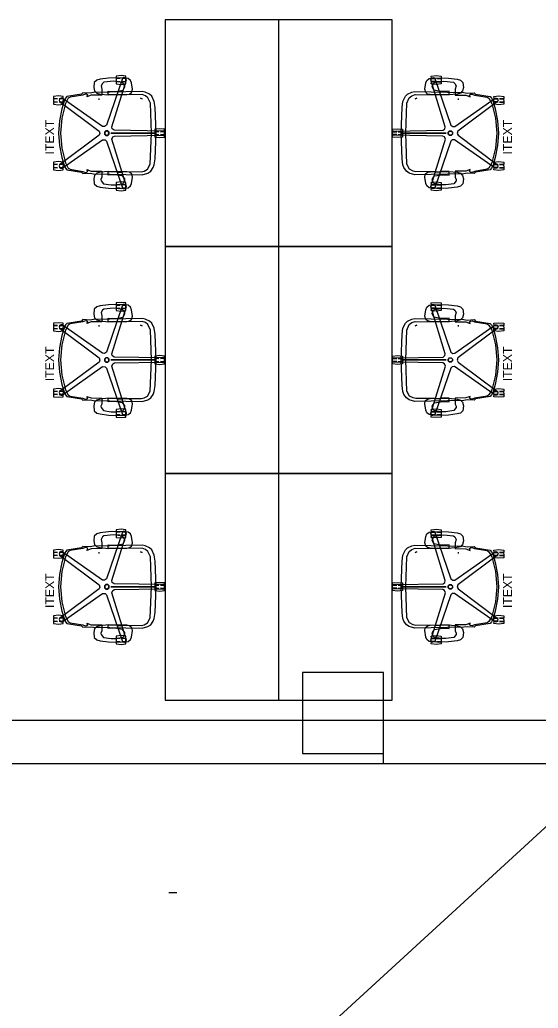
# Model space of a CAD drawing. Header units: millimetres. Extents: x 38 to 139, y 58 to 123.
# Drawn here: x 121.22 to 124.42, y 76.32 to 82.42 of the extents above; entities that cross this region are included whole.
import ezdxf

# ---------------------------------------------------------------- set-up
doc = ezdxf.new("R2010")
doc.units = ezdxf.units.MM
doc.linetypes.add('Hidden', pattern=[7.14375, 4.7625, -2.38125])
for name, color, linetype, lineweight in [('A-----NPP', 7, 'Continuous', 9), ('A-GLAZIDM', 7, 'Continuous', 9), ('A-WALL', 7, 'Continuous', 9), ('DIMENSION', 1, 'Continuous', 25), ('mobiliario ocasa', 7, 'Continuous', 5), ('S-COLSPRM', 7, 'Continuous', 9), ('SEAT-ARMPAD', 7, 'Continuous', 0), ('SEAT-BASE', 7, 'Continuous', 0), ('SEAT-CASTER', 7, 'Continuous', 0), ('SEAT-FABRIC', 7, 'Continuous', 0), ('SEAT-FRAME', 7, 'Continuous', 0), ('SEAT-SHAFT', 7, 'Continuous', 0)]:
    doc.layers.add(name, color=color, linetype=linetype, lineweight=lineweight)
doc.layers.add('CATALOGUE-TXT', color=7, linetype='Continuous', plot=False)
doc.layers.add('estructura', color=7, linetype='Continuous')
doc.styles.add('ARIAL', font='arial.ttf')
doc.styles.add('ARIALNARROW', font='ARIALN.TTF')
doc.dimstyles.new('C', dxfattribs={"dimscale": 1.5, "dimtxt": 0.15, "dimasz": 0.08, "dimexe": 0.01, "dimexo": 0, "dimgap": 0.025, "dimtad": 1, "dimzin": 0, "dimdsep": 46, "dimtxsty": 'ARIALNARROW', "dimblk": 'OBLIQUE', "dimcen": 0, "dimclrd": 256, "dimclre": 256, "dimclrt": 256, "dimadec": 0, "dimazin": 0, "dimtfac": 1.666667, "dimtofl": 0, "dimtmove": 0, "dimatfit": 0, "dimldrblk": 'OBLIQUE', "dimfxl": 0.1, "dimtolj": 1, "dimtzin": 0, "dimarcsym": 0})

# ---------------------------------------------------------------- blocks, each defined once
blk = doc.blocks.new('_Oblique')
at = {"layer": 'estructura', "color": 0, "lineweight": -2}
blk.add_line((-0.5, -0.5), (0.5, 0.5), dxfattribs=at)
blk = doc.blocks.new('*D73')
at = {"layer": 'Defpoints', "color": 0}
for p in [(136.763166, 77.831209), (39.523379, 68.622821), (136.763166, 63.52282)]:
    blk.add_point(p, dxfattribs=at)
at = {"layer": 'DIMENSION', "lineweight": -2}
for p, q in [((136.763166, 77.831209), (136.763166, 63.51282)), ((39.523379, 68.622821), (39.523379, 63.51282)), ((39.523379, 63.52282), (136.763166, 63.52282))]:
    blk.add_line(p, q, dxfattribs=at)
at = {"layer": 'DIMENSION', "lineweight": -2, "xscale": 0.08, "yscale": 0.08, "zscale": 0.08, "rotation": 180}
blk.add_blockref('_Oblique', (39.523379, 63.52282), dxfattribs=at)
at = {"layer": 'DIMENSION', "lineweight": -2, "xscale": 0.08, "yscale": 0.08, "zscale": 0.08}
blk.add_blockref('_Oblique', (136.763166, 63.52282), dxfattribs=at)
at = {"layer": 'DIMENSION', "insert": (88.143273, 63.624397), "char_height": 0.15, "attachment_point": 5, "style": 'ARIALNARROW'}
blk.add_mtext('\\A1;97.24', dxfattribs=at)

msp = doc.modelspace()

# ---------------------------------------------------------------- linework, layer by layer
at = {"layer": 'A-----NPP', "color": 252, "linetype": 'Hidden'}
msp.add_line((124.888482, 77.831209), (104.668087, 59.259208), dxfattribs=at)
at = {"layer": 'A-GLAZIDM', "color": 252, "lineweight": 18}
msp.add_line((122.138786, 77.035934), (122.188786, 77.035934), dxfattribs=at)
at = {"layer": 'A-WALL', "color": 252, "lineweight": 18}
for p, q in [((129.363387, 78.096209), (118.793387, 78.096209)), ((123.463387, 77.831209), (123.463387, 78.096209)), ((97.828247, 77.831209), (129.363387, 77.831209))]:
    msp.add_line(p, q, dxfattribs=at)
at = {"layer": 'mobiliario ocasa', "color": 252, "ltscale": 10}
for p, q in [((122.115881, 82.422286), (122.115881, 81.022286)), ((123.515881, 82.422286), (122.115881, 82.422286)), ((122.815881, 82.422286), (122.815881, 81.022286)), ((123.515881, 81.022286), (123.515881, 82.422286)), ((122.115881, 81.022286), (122.115881, 79.622286)), ((123.515881, 81.022286), (122.115881, 81.022286)), ((122.115881, 81.022286), (123.515881, 81.022286)), ((122.815881, 81.022286), (122.815881, 79.622286)), ((123.515881, 79.622286), (123.515881, 81.022286)), ((122.115881, 79.622286), (122.115881, 78.222286)), ((123.515881, 79.622286), (122.115881, 79.622286)), ((122.115881, 79.622286), (123.515881, 79.622286)), ((122.815881, 79.622286), (122.815881, 78.222286)), ((123.515881, 78.222286), (123.515881, 79.622286)), ((122.115881, 78.222286), (123.515881, 78.222286))]:
    msp.add_line(p, q, dxfattribs=at)
at = {"layer": 'S-COLSPRM', "color": 252}
for p, q in [((123.463387, 78.393709), (122.963387, 78.393709)), ((122.963387, 78.393709), (122.963387, 77.893709)), ((123.463387, 77.893709), (123.463387, 78.393709)), ((122.963387, 77.893709), (123.463387, 77.893709))]:
    msp.add_line(p, q, dxfattribs=at)
at = {"layer": 'SEAT-ARMPAD', "color": 252, "linetype": 'Continuous'}
for points in [[(121.864103, 82.064237), (121.767657, 82.062161), (121.715112, 82.055517), (121.69471, 82.049747), (121.678983, 82.035432), (121.676497, 82.005158), (121.680795, 81.982859), (121.694592, 81.969449), (121.715022, 81.963835), (121.766544, 81.9581), (121.880605, 81.960175), (121.896908, 81.964025), (121.908491, 81.972884), (121.914356, 81.992959), (121.90881, 82.03258), (121.902467, 82.048251), (121.887281, 82.059699), (121.864103, 82.064237)], [(123.76766, 82.064237), (123.864106, 82.062161), (123.916651, 82.055517), (123.937052, 82.049747), (123.95278, 82.035432), (123.955266, 82.005158), (123.950968, 81.982859), (123.937171, 81.969449), (123.916741, 81.963835), (123.865219, 81.9581), (123.751158, 81.960175), (123.734855, 81.964025), (123.723272, 81.972884), (123.717407, 81.992959), (123.722952, 82.03258), (123.729296, 82.048251), (123.744482, 82.059699), (123.76766, 82.064237)], [(121.766544, 81.486472), (121.715022, 81.480738), (121.694592, 81.475124), (121.680795, 81.461714), (121.676497, 81.439414), (121.678983, 81.40914), (121.69471, 81.394826), (121.715112, 81.389055), (121.767657, 81.382411), (121.864103, 81.380336), (121.887281, 81.384874), (121.902467, 81.396322), (121.90881, 81.411993), (121.914356, 81.451614), (121.911243, 81.469584), (121.896908, 81.480547), (121.880605, 81.484397), (121.766544, 81.486472)], [(123.865219, 81.486472), (123.916741, 81.480738), (123.937171, 81.475124), (123.950968, 81.461714), (123.955266, 81.439414), (123.95278, 81.40914), (123.937052, 81.394826), (123.916651, 81.389055), (123.864106, 81.382411), (123.76766, 81.380336), (123.744482, 81.384874), (123.729296, 81.396322), (123.722952, 81.411993), (123.717407, 81.451614), (123.72052, 81.469584), (123.734855, 81.480547), (123.751158, 81.484397), (123.865219, 81.486472)], [(121.864103, 80.664237), (121.767657, 80.662161), (121.715112, 80.655517), (121.69471, 80.649747), (121.678983, 80.635432), (121.676497, 80.605158), (121.680795, 80.582859), (121.694592, 80.569449), (121.715022, 80.563835), (121.766544, 80.5581), (121.880605, 80.560175), (121.896908, 80.564025), (121.908491, 80.572884), (121.914356, 80.592959), (121.90881, 80.63258), (121.902467, 80.648251), (121.887281, 80.659699), (121.864103, 80.664237)], [(123.76766, 80.664237), (123.864106, 80.662161), (123.916651, 80.655517), (123.937052, 80.649747), (123.95278, 80.635432), (123.955266, 80.605158), (123.950968, 80.582859), (123.937171, 80.569449), (123.916741, 80.563835), (123.865219, 80.5581), (123.751158, 80.560175), (123.734855, 80.564025), (123.723272, 80.572884), (123.717407, 80.592959), (123.722952, 80.63258), (123.729296, 80.648251), (123.744482, 80.659699), (123.76766, 80.664237)], [(121.766544, 80.086472), (121.715022, 80.080738), (121.694592, 80.075124), (121.680795, 80.061714), (121.676497, 80.039414), (121.678983, 80.00914), (121.69471, 79.994826), (121.715112, 79.989055), (121.767657, 79.982411), (121.864103, 79.980336), (121.887281, 79.984874), (121.902467, 79.996322), (121.90881, 80.011993), (121.914356, 80.051614), (121.911243, 80.069584), (121.896908, 80.080547), (121.880605, 80.084397), (121.766544, 80.086472)], [(123.865219, 80.086472), (123.916741, 80.080738), (123.937171, 80.075124), (123.950968, 80.061714), (123.955266, 80.039414), (123.95278, 80.00914), (123.937052, 79.994826), (123.916651, 79.989055), (123.864106, 79.982411), (123.76766, 79.980336), (123.744482, 79.984874), (123.729296, 79.996322), (123.722952, 80.011993), (123.717407, 80.051614), (123.72052, 80.069584), (123.734855, 80.080547), (123.751158, 80.084397), (123.865219, 80.086472)], [(121.864103, 79.264237), (121.767657, 79.262161), (121.715112, 79.255517), (121.69471, 79.249747), (121.678983, 79.235432), (121.676497, 79.205158), (121.680795, 79.182859), (121.694592, 79.169449), (121.715022, 79.163835), (121.766544, 79.1581), (121.880605, 79.160175), (121.896908, 79.164025), (121.908491, 79.172884), (121.914356, 79.192959), (121.90881, 79.23258), (121.902467, 79.248251), (121.887281, 79.259699), (121.864103, 79.264237)], [(123.76766, 79.264237), (123.864106, 79.262161), (123.916651, 79.255517), (123.937052, 79.249747), (123.95278, 79.235432), (123.955266, 79.205158), (123.950968, 79.182859), (123.937171, 79.169449), (123.916741, 79.163835), (123.865219, 79.1581), (123.751158, 79.160175), (123.734855, 79.164025), (123.723272, 79.172884), (123.717407, 79.192959), (123.722952, 79.23258), (123.729296, 79.248251), (123.744482, 79.259699), (123.76766, 79.264237)], [(121.766544, 78.686472), (121.715022, 78.680738), (121.694592, 78.675124), (121.680795, 78.661714), (121.676497, 78.639414), (121.678983, 78.60914), (121.69471, 78.594826), (121.715112, 78.589055), (121.767657, 78.582411), (121.864103, 78.580336), (121.887281, 78.584874), (121.902467, 78.596322), (121.90881, 78.611993), (121.914356, 78.651614), (121.911243, 78.669584), (121.896908, 78.680547), (121.880605, 78.684397), (121.766544, 78.686472)], [(123.865219, 78.686472), (123.916741, 78.680738), (123.937171, 78.675124), (123.950968, 78.661714), (123.955266, 78.639414), (123.95278, 78.60914), (123.937052, 78.594826), (123.916651, 78.589055), (123.864106, 78.582411), (123.76766, 78.580336), (123.744482, 78.584874), (123.729296, 78.596322), (123.722952, 78.611993), (123.717407, 78.651614), (123.72052, 78.669584), (123.734855, 78.680547), (123.751158, 78.684397), (123.865219, 78.686472)]]:
    msp.add_lwpolyline(points, dxfattribs=at)
at = {"layer": 'SEAT-BASE', "color": 252, "linetype": 'Continuous'}
for points in [[(121.859218, 82.065034), (121.852302, 82.059582), (121.753726, 81.770825), (121.741306, 81.762437), (121.729302, 81.763916), (121.48091, 81.93882), (121.474935, 81.939055), (121.465841, 81.933498), (121.462302, 81.925847), (121.46535, 81.917584), (121.709513, 81.734602), (121.713652, 81.720198), (121.708536, 81.709238), (121.465435, 81.527052), (121.463366, 81.521442), (121.46584, 81.511076), (121.472023, 81.505345), (121.480823, 81.505691), (121.7303, 81.681359), (121.745278, 81.680845), (121.75412, 81.672592), (121.852268, 81.385092), (121.856964, 81.381389), (121.867587, 81.380539), (121.874948, 81.384649), (121.877338, 81.393125), (121.787361, 81.684677), (121.792478, 81.698762), (121.803059, 81.704622), (122.106818, 81.709122), (122.111791, 81.712445), (122.115881, 81.722286), (122.114247, 81.730556), (122.106925, 81.735449), (121.801838, 81.739969), (121.790024, 81.749189), (121.787721, 81.761063), (121.877307, 82.051345), (121.875683, 82.057101), (121.867588, 82.064033), (121.859218, 82.065034)], [(123.772545, 82.065034), (123.779461, 82.059582), (123.878037, 81.770825), (123.890457, 81.762437), (123.902461, 81.763916), (124.150852, 81.93882), (124.156828, 81.939055), (124.165922, 81.933498), (124.169461, 81.925847), (124.166413, 81.917584), (123.92225, 81.734602), (123.918111, 81.720198), (123.923227, 81.709238), (124.166327, 81.527052), (124.168397, 81.521442), (124.165923, 81.511076), (124.159739, 81.505345), (124.15094, 81.505691), (123.901462, 81.681359), (123.886485, 81.680845), (123.877642, 81.672592), (123.779495, 81.385092), (123.774799, 81.381389), (123.764175, 81.380539), (123.756815, 81.384649), (123.754425, 81.393125), (123.844402, 81.684677), (123.839284, 81.698762), (123.828703, 81.704622), (123.524945, 81.709122), (123.519972, 81.712445), (123.515881, 81.722286), (123.517516, 81.730556), (123.524838, 81.735449), (123.829925, 81.739969), (123.841739, 81.749189), (123.844042, 81.761063), (123.754456, 82.051345), (123.756079, 82.057101), (123.764174, 82.064033), (123.772545, 82.065034)], [(121.859218, 80.665034), (121.852302, 80.659582), (121.753726, 80.370825), (121.741306, 80.362437), (121.729302, 80.363916), (121.48091, 80.53882), (121.474935, 80.539055), (121.465841, 80.533498), (121.462302, 80.525847), (121.46535, 80.517584), (121.709513, 80.334602), (121.713652, 80.320198), (121.708536, 80.309238), (121.465435, 80.127052), (121.463366, 80.121442), (121.46584, 80.111076), (121.472023, 80.105345), (121.480823, 80.105691), (121.7303, 80.281359), (121.745278, 80.280845), (121.75412, 80.272592), (121.852268, 79.985092), (121.856964, 79.981389), (121.867587, 79.980539), (121.874948, 79.984649), (121.877338, 79.993125), (121.787361, 80.284677), (121.792478, 80.298762), (121.803059, 80.304622), (122.106818, 80.309122), (122.111791, 80.312445), (122.115881, 80.322286), (122.114247, 80.330556), (122.106925, 80.335449), (121.801838, 80.339969), (121.790024, 80.349189), (121.787721, 80.361063), (121.877307, 80.651345), (121.875683, 80.657101), (121.867588, 80.664033), (121.859218, 80.665034)], [(123.772545, 80.665034), (123.779461, 80.659582), (123.878037, 80.370825), (123.890457, 80.362437), (123.902461, 80.363916), (124.150852, 80.53882), (124.156828, 80.539055), (124.165922, 80.533498), (124.169461, 80.525847), (124.166413, 80.517584), (123.92225, 80.334602), (123.918111, 80.320198), (123.923227, 80.309238), (124.166327, 80.127052), (124.168397, 80.121442), (124.165923, 80.111076), (124.159739, 80.105345), (124.15094, 80.105691), (123.901462, 80.281359), (123.886485, 80.280845), (123.877642, 80.272592), (123.779495, 79.985092), (123.774799, 79.981389), (123.764175, 79.980539), (123.756815, 79.984649), (123.754425, 79.993125), (123.844402, 80.284677), (123.839284, 80.298762), (123.828703, 80.304622), (123.524945, 80.309122), (123.519972, 80.312445), (123.515881, 80.322286), (123.517516, 80.330556), (123.524838, 80.335449), (123.829925, 80.339969), (123.841739, 80.349189), (123.844042, 80.361063), (123.754456, 80.651345), (123.756079, 80.657101), (123.764174, 80.664033), (123.772545, 80.665034)], [(121.859218, 79.265034), (121.852302, 79.259582), (121.753726, 78.970825), (121.741306, 78.962437), (121.729302, 78.963916), (121.48091, 79.13882), (121.474935, 79.139055), (121.465841, 79.133498), (121.462302, 79.125847), (121.46535, 79.117584), (121.709513, 78.934602), (121.713652, 78.920198), (121.708536, 78.909238), (121.465435, 78.727052), (121.463366, 78.721442), (121.46584, 78.711076), (121.472023, 78.705345), (121.480823, 78.705691), (121.7303, 78.881359), (121.745278, 78.880845), (121.75412, 78.872592), (121.852268, 78.585092), (121.856964, 78.581389), (121.867587, 78.580539), (121.874948, 78.584649), (121.877338, 78.593125), (121.787361, 78.884677), (121.792478, 78.898762), (121.803059, 78.904622), (122.106818, 78.909122), (122.111791, 78.912445), (122.115881, 78.922286), (122.114247, 78.930556), (122.106925, 78.935449), (121.801838, 78.939969), (121.790024, 78.949189), (121.787721, 78.961063), (121.877307, 79.251345), (121.875683, 79.257101), (121.867588, 79.264033), (121.859218, 79.265034)], [(123.772545, 79.265034), (123.779461, 79.259582), (123.878037, 78.970825), (123.890457, 78.962437), (123.902461, 78.963916), (124.150852, 79.13882), (124.156828, 79.139055), (124.165922, 79.133498), (124.169461, 79.125847), (124.166413, 79.117584), (123.92225, 78.934602), (123.918111, 78.920198), (123.923227, 78.909238), (124.166327, 78.727052), (124.168397, 78.721442), (124.165923, 78.711076), (124.159739, 78.705345), (124.15094, 78.705691), (123.901462, 78.881359), (123.886485, 78.880845), (123.877642, 78.872592), (123.779495, 78.585092), (123.774799, 78.581389), (123.764175, 78.580539), (123.756815, 78.584649), (123.754425, 78.593125), (123.844402, 78.884677), (123.839284, 78.898762), (123.828703, 78.904622), (123.524945, 78.909122), (123.519972, 78.912445), (123.515881, 78.922286), (123.517516, 78.930556), (123.524838, 78.935449), (123.829925, 78.939969), (123.841739, 78.949189), (123.844042, 78.961063), (123.754456, 79.251345), (123.756079, 79.257101), (123.764174, 79.264033), (123.772545, 79.265034)]]:
    msp.add_lwpolyline(points, dxfattribs=at)
at = {"layer": 'SEAT-CASTER', "color": 252, "linetype": 'Continuous'}
for points in [[(121.843933, 82.077999), (121.813625, 82.074558), (121.813827, 82.061462), (121.839095, 82.059938), (121.813972, 82.059938), (121.813455, 82.042168), (121.839095, 82.040128), (121.813827, 82.040128), (121.813625, 82.027032), (121.843933, 82.023591), (121.874186, 82.027026), (121.873361, 82.040128), (121.848772, 82.041652), (121.873895, 82.041652), (121.874411, 82.059422), (121.848772, 82.059938), (121.873361, 82.061462), (121.874186, 82.074564), (121.843933, 82.077999)], [(123.78783, 82.077999), (123.818138, 82.074558), (123.817936, 82.061462), (123.792668, 82.059938), (123.817791, 82.059938), (123.818307, 82.042168), (123.792668, 82.040128), (123.817936, 82.040128), (123.818138, 82.027032), (123.78783, 82.023591), (123.757577, 82.027026), (123.758402, 82.040128), (123.782991, 82.041652), (123.757868, 82.041652), (123.757352, 82.059422), (123.782991, 82.059938), (123.758402, 82.061462), (123.757577, 82.074564), (123.78783, 82.077999)], [(122.082609, 81.749491), (122.052301, 81.746049), (122.052502, 81.732953), (122.07777, 81.73143), (122.052647, 81.73143), (122.052131, 81.713659), (122.07777, 81.711619), (122.052502, 81.711619), (122.052301, 81.698524), (122.082609, 81.695082), (122.112861, 81.698517), (122.112036, 81.711619), (122.087447, 81.713143), (122.11257, 81.713143), (122.113086, 81.730913), (122.087447, 81.73143), (122.112036, 81.732953), (122.112861, 81.746055), (122.082609, 81.749491)], [(123.549154, 81.749491), (123.579462, 81.746049), (123.579261, 81.732953), (123.553992, 81.73143), (123.579116, 81.73143), (123.579632, 81.713659), (123.553992, 81.711619), (123.579261, 81.711619), (123.579462, 81.698524), (123.549154, 81.695082), (123.518901, 81.698517), (123.519727, 81.711619), (123.544316, 81.713143), (123.519192, 81.713143), (123.518676, 81.730913), (123.544316, 81.73143), (123.519727, 81.732953), (123.518901, 81.746055), (123.549154, 81.749491)], [(121.843933, 81.420982), (121.813625, 81.41754), (121.813827, 81.404445), (121.839095, 81.402921), (121.813972, 81.402921), (121.813455, 81.38515), (121.839095, 81.38311), (121.813827, 81.38311), (121.813625, 81.370015), (121.843933, 81.366573), (121.874186, 81.370009), (121.873361, 81.38311), (121.848772, 81.384634), (121.873895, 81.384634), (121.874411, 81.402405), (121.848772, 81.402921), (121.873361, 81.404445), (121.874186, 81.417546), (121.843933, 81.420982)], [(123.78783, 81.420982), (123.818138, 81.41754), (123.817936, 81.404445), (123.792668, 81.402921), (123.817791, 81.402921), (123.818307, 81.38515), (123.792668, 81.38311), (123.817936, 81.38311), (123.818138, 81.370015), (123.78783, 81.366573), (123.757577, 81.370009), (123.758402, 81.38311), (123.782991, 81.384634), (123.757868, 81.384634), (123.757352, 81.402405), (123.782991, 81.402921), (123.758402, 81.404445), (123.757577, 81.417546), (123.78783, 81.420982)], [(121.843933, 80.677999), (121.813625, 80.674558), (121.813827, 80.661462), (121.839095, 80.659938), (121.813972, 80.659938), (121.813455, 80.642168), (121.839095, 80.640128), (121.813827, 80.640128), (121.813625, 80.627032), (121.843933, 80.623591), (121.874186, 80.627026), (121.873361, 80.640128), (121.848772, 80.641652), (121.873895, 80.641652), (121.874411, 80.659422), (121.848772, 80.659938), (121.873361, 80.661462), (121.874186, 80.674564), (121.843933, 80.677999)], [(123.78783, 80.677999), (123.818138, 80.674558), (123.817936, 80.661462), (123.792668, 80.659938), (123.817791, 80.659938), (123.818307, 80.642168), (123.792668, 80.640128), (123.817936, 80.640128), (123.818138, 80.627032), (123.78783, 80.623591), (123.757577, 80.627026), (123.758402, 80.640128), (123.782991, 80.641652), (123.757868, 80.641652), (123.757352, 80.659422), (123.782991, 80.659938), (123.758402, 80.661462), (123.757577, 80.674564), (123.78783, 80.677999)], [(122.082609, 80.349491), (122.052301, 80.346049), (122.052502, 80.332953), (122.07777, 80.33143), (122.052647, 80.33143), (122.052131, 80.313659), (122.07777, 80.311619), (122.052502, 80.311619), (122.052301, 80.298524), (122.082609, 80.295082), (122.112861, 80.298517), (122.112036, 80.311619), (122.087447, 80.313143), (122.11257, 80.313143), (122.113086, 80.330913), (122.087447, 80.33143), (122.112036, 80.332953), (122.112861, 80.346055), (122.082609, 80.349491)], [(123.549154, 80.349491), (123.579462, 80.346049), (123.579261, 80.332953), (123.553992, 80.33143), (123.579116, 80.33143), (123.579632, 80.313659), (123.553992, 80.311619), (123.579261, 80.311619), (123.579462, 80.298524), (123.549154, 80.295082), (123.518901, 80.298517), (123.519727, 80.311619), (123.544316, 80.313143), (123.519192, 80.313143), (123.518676, 80.330913), (123.544316, 80.33143), (123.519727, 80.332953), (123.518901, 80.346055), (123.549154, 80.349491)], [(121.843933, 80.020982), (121.813625, 80.01754), (121.813827, 80.004445), (121.839095, 80.002921), (121.813972, 80.002921), (121.813455, 79.98515), (121.839095, 79.98311), (121.813827, 79.98311), (121.813625, 79.970015), (121.843933, 79.966573), (121.874186, 79.970009), (121.873361, 79.98311), (121.848772, 79.984634), (121.873895, 79.984634), (121.874411, 80.002405), (121.848772, 80.002921), (121.873361, 80.004445), (121.874186, 80.017546), (121.843933, 80.020982)], [(123.78783, 80.020982), (123.818138, 80.01754), (123.817936, 80.004445), (123.792668, 80.002921), (123.817791, 80.002921), (123.818307, 79.98515), (123.792668, 79.98311), (123.817936, 79.98311), (123.818138, 79.970015), (123.78783, 79.966573), (123.757577, 79.970009), (123.758402, 79.98311), (123.782991, 79.984634), (123.757868, 79.984634), (123.757352, 80.002405), (123.782991, 80.002921), (123.758402, 80.004445), (123.757577, 80.017546), (123.78783, 80.020982)], [(121.843933, 79.277999), (121.813625, 79.274558), (121.813827, 79.261462), (121.839095, 79.259938), (121.813972, 79.259938), (121.813455, 79.242168), (121.839095, 79.240128), (121.813827, 79.240128), (121.813625, 79.227032), (121.843933, 79.223591), (121.874186, 79.227026), (121.873361, 79.240128), (121.848772, 79.241652), (121.873895, 79.241652), (121.874411, 79.259422), (121.848772, 79.259938), (121.873361, 79.261462), (121.874186, 79.274564), (121.843933, 79.277999)], [(123.78783, 79.277999), (123.818138, 79.274558), (123.817936, 79.261462), (123.792668, 79.259938), (123.817791, 79.259938), (123.818307, 79.242168), (123.792668, 79.240128), (123.817936, 79.240128), (123.818138, 79.227032), (123.78783, 79.223591), (123.757577, 79.227026), (123.758402, 79.240128), (123.782991, 79.241652), (123.757868, 79.241652), (123.757352, 79.259422), (123.782991, 79.259938), (123.758402, 79.261462), (123.757577, 79.274564), (123.78783, 79.277999)], [(122.082609, 78.949491), (122.052301, 78.946049), (122.052502, 78.932953), (122.07777, 78.93143), (122.052647, 78.93143), (122.052131, 78.913659), (122.07777, 78.911619), (122.052502, 78.911619), (122.052301, 78.898524), (122.082609, 78.895082), (122.112861, 78.898517), (122.112036, 78.911619), (122.087447, 78.913143), (122.11257, 78.913143), (122.113086, 78.930913), (122.087447, 78.93143), (122.112036, 78.932953), (122.112861, 78.946055), (122.082609, 78.949491)], [(123.549154, 78.949491), (123.579462, 78.946049), (123.579261, 78.932953), (123.553992, 78.93143), (123.579116, 78.93143), (123.579632, 78.913659), (123.553992, 78.911619), (123.579261, 78.911619), (123.579462, 78.898524), (123.549154, 78.895082), (123.518901, 78.898517), (123.519727, 78.911619), (123.544316, 78.913143), (123.519192, 78.913143), (123.518676, 78.930913), (123.544316, 78.93143), (123.519727, 78.932953), (123.518901, 78.946055), (123.549154, 78.949491)], [(121.843933, 78.620982), (121.813625, 78.61754), (121.813827, 78.604445), (121.839095, 78.602921), (121.813972, 78.602921), (121.813455, 78.58515), (121.839095, 78.58311), (121.813827, 78.58311), (121.813625, 78.570015), (121.843933, 78.566573), (121.874186, 78.570009), (121.873361, 78.58311), (121.848772, 78.584634), (121.873895, 78.584634), (121.874411, 78.602405), (121.848772, 78.602921), (121.873361, 78.604445), (121.874186, 78.617546), (121.843933, 78.620982)], [(123.78783, 78.620982), (123.818138, 78.61754), (123.817936, 78.604445), (123.792668, 78.602921), (123.817791, 78.602921), (123.818307, 78.58515), (123.792668, 78.58311), (123.817936, 78.58311), (123.818138, 78.570015), (123.78783, 78.566573), (123.757577, 78.570009), (123.758402, 78.58311), (123.782991, 78.584634), (123.757868, 78.584634), (123.757352, 78.602405), (123.782991, 78.602921), (123.758402, 78.604445), (123.757577, 78.617546), (123.78783, 78.620982)]]:
    msp.add_lwpolyline(points, close=True, dxfattribs=at)
for points in [[(121.457748, 81.95252), (121.42744, 81.949078), (121.427642, 81.935983), (121.45291, 81.934459), (121.427786, 81.934459), (121.42727, 81.916689), (121.45291, 81.914649), (121.427642, 81.914649), (121.42744, 81.901553), (121.457748, 81.898111), (121.488001, 81.901547), (121.487176, 81.914649), (121.462586, 81.916172), (121.48771, 81.916172), (121.488226, 81.933943), (121.462586, 81.934459), (121.487176, 81.935983), (121.488001, 81.949085), (121.457748, 81.95252)], [(124.174015, 81.95252), (124.204323, 81.949078), (124.204121, 81.935983), (124.178853, 81.934459), (124.203976, 81.934459), (124.204492, 81.916689), (124.178853, 81.914649), (124.204121, 81.914649), (124.204323, 81.901553), (124.174015, 81.898111), (124.143762, 81.901547), (124.144587, 81.914649), (124.169176, 81.916172), (124.144053, 81.916172), (124.143537, 81.933943), (124.169176, 81.934459), (124.144587, 81.935983), (124.143762, 81.949085), (124.174015, 81.95252)], [(121.457748, 81.546461), (121.42744, 81.543019), (121.427642, 81.529924), (121.45291, 81.5284), (121.427786, 81.5284), (121.42727, 81.510629), (121.45291, 81.50859), (121.427642, 81.50859), (121.42744, 81.495494), (121.457748, 81.492052), (121.488001, 81.495488), (121.487176, 81.50859), (121.462586, 81.510113), (121.48771, 81.510113), (121.488226, 81.527884), (121.462586, 81.5284), (121.487176, 81.529924), (121.488001, 81.543026), (121.457748, 81.546461)], [(124.174015, 81.546461), (124.204323, 81.543019), (124.204121, 81.529924), (124.178853, 81.5284), (124.203976, 81.5284), (124.204492, 81.510629), (124.178853, 81.50859), (124.204121, 81.50859), (124.204323, 81.495494), (124.174015, 81.492052), (124.143762, 81.495488), (124.144587, 81.50859), (124.169176, 81.510113), (124.144053, 81.510113), (124.143537, 81.527884), (124.169176, 81.5284), (124.144587, 81.529924), (124.143762, 81.543026), (124.174015, 81.546461)], [(121.457748, 80.55252), (121.42744, 80.549078), (121.427642, 80.535983), (121.45291, 80.534459), (121.427786, 80.534459), (121.42727, 80.516689), (121.45291, 80.514649), (121.427642, 80.514649), (121.42744, 80.501553), (121.457748, 80.498111), (121.488001, 80.501547), (121.487176, 80.514649), (121.462586, 80.516172), (121.48771, 80.516172), (121.488226, 80.533943), (121.462586, 80.534459), (121.487176, 80.535983), (121.488001, 80.549085), (121.457748, 80.55252)], [(124.174015, 80.55252), (124.204323, 80.549078), (124.204121, 80.535983), (124.178853, 80.534459), (124.203976, 80.534459), (124.204492, 80.516689), (124.178853, 80.514649), (124.204121, 80.514649), (124.204323, 80.501553), (124.174015, 80.498111), (124.143762, 80.501547), (124.144587, 80.514649), (124.169176, 80.516172), (124.144053, 80.516172), (124.143537, 80.533943), (124.169176, 80.534459), (124.144587, 80.535983), (124.143762, 80.549085), (124.174015, 80.55252)], [(121.457748, 80.146461), (121.42744, 80.143019), (121.427642, 80.129924), (121.45291, 80.1284), (121.427786, 80.1284), (121.42727, 80.110629), (121.45291, 80.10859), (121.427642, 80.10859), (121.42744, 80.095494), (121.457748, 80.092052), (121.488001, 80.095488), (121.487176, 80.10859), (121.462586, 80.110113), (121.48771, 80.110113), (121.488226, 80.127884), (121.462586, 80.1284), (121.487176, 80.129924), (121.488001, 80.143026), (121.457748, 80.146461)], [(124.174015, 80.146461), (124.204323, 80.143019), (124.204121, 80.129924), (124.178853, 80.1284), (124.203976, 80.1284), (124.204492, 80.110629), (124.178853, 80.10859), (124.204121, 80.10859), (124.204323, 80.095494), (124.174015, 80.092052), (124.143762, 80.095488), (124.144587, 80.10859), (124.169176, 80.110113), (124.144053, 80.110113), (124.143537, 80.127884), (124.169176, 80.1284), (124.144587, 80.129924), (124.143762, 80.143026), (124.174015, 80.146461)], [(121.457748, 79.15252), (121.42744, 79.149078), (121.427642, 79.135983), (121.45291, 79.134459), (121.427786, 79.134459), (121.42727, 79.116689), (121.45291, 79.114649), (121.427642, 79.114649), (121.42744, 79.101553), (121.457748, 79.098111), (121.488001, 79.101547), (121.487176, 79.114649), (121.462586, 79.116172), (121.48771, 79.116172), (121.488226, 79.133943), (121.462586, 79.134459), (121.487176, 79.135983), (121.488001, 79.149085), (121.457748, 79.15252)], [(124.174015, 79.15252), (124.204323, 79.149078), (124.204121, 79.135983), (124.178853, 79.134459), (124.203976, 79.134459), (124.204492, 79.116689), (124.178853, 79.114649), (124.204121, 79.114649), (124.204323, 79.101553), (124.174015, 79.098111), (124.143762, 79.101547), (124.144587, 79.114649), (124.169176, 79.116172), (124.144053, 79.116172), (124.143537, 79.133943), (124.169176, 79.134459), (124.144587, 79.135983), (124.143762, 79.149085), (124.174015, 79.15252)], [(121.457748, 78.746461), (121.42744, 78.743019), (121.427642, 78.729924), (121.45291, 78.7284), (121.427786, 78.7284), (121.42727, 78.710629), (121.45291, 78.70859), (121.427642, 78.70859), (121.42744, 78.695494), (121.457748, 78.692052), (121.488001, 78.695488), (121.487176, 78.70859), (121.462586, 78.710113), (121.48771, 78.710113), (121.488226, 78.727884), (121.462586, 78.7284), (121.487176, 78.729924), (121.488001, 78.743026), (121.457748, 78.746461)], [(124.174015, 78.746461), (124.204323, 78.743019), (124.204121, 78.729924), (124.178853, 78.7284), (124.203976, 78.7284), (124.204492, 78.710629), (124.178853, 78.70859), (124.204121, 78.70859), (124.204323, 78.695494), (124.174015, 78.692052), (124.143762, 78.695488), (124.144587, 78.70859), (124.169176, 78.710113), (124.144053, 78.710113), (124.143537, 78.727884), (124.169176, 78.7284), (124.144587, 78.729924), (124.143762, 78.743026), (124.174015, 78.746461)]]:
    msp.add_lwpolyline(points, dxfattribs=at)
at = {"layer": 'SEAT-FABRIC', "color": 252, "linetype": 'Continuous'}
for points in [[(121.974621, 81.978682), (121.673393, 81.972548), (121.653323, 81.968828), (121.608677, 81.971192), (121.601076, 81.962523), (121.510712, 81.948042), (121.501951, 81.938263), (121.492289, 81.918831), (121.479351, 81.872952), (121.464776, 81.798193), (121.459105, 81.72226), (121.464776, 81.646328), (121.479351, 81.571569), (121.492289, 81.52569), (121.501951, 81.506258), (121.510712, 81.496479), (121.601076, 81.481998), (121.608677, 81.473329), (121.653376, 81.475719), (121.673427, 81.472024), (121.974621, 81.465891), (122.00974, 81.476038), (122.027924, 81.487872), (122.042773, 81.510141), (122.049161, 81.526996), (122.054703, 81.564126), (122.059853, 81.722286), (122.031824, 81.722286), (122.059853, 81.722286), (122.054703, 81.880447), (122.049161, 81.917576), (122.033557, 81.950281), (122.020256, 81.962472), (121.993392, 81.97478), (121.974621, 81.978682)], [(123.657141, 81.978682), (123.95837, 81.972548), (123.97844, 81.968828), (124.023086, 81.971192), (124.030687, 81.962523), (124.121051, 81.948042), (124.129812, 81.938263), (124.139474, 81.918831), (124.152411, 81.872952), (124.166986, 81.798193), (124.172658, 81.72226), (124.166986, 81.646328), (124.152411, 81.571569), (124.139474, 81.52569), (124.129812, 81.506258), (124.121051, 81.496479), (124.030687, 81.481998), (124.023086, 81.473329), (123.978387, 81.475719), (123.958336, 81.472024), (123.657141, 81.465891), (123.622023, 81.476038), (123.603839, 81.487872), (123.58899, 81.510141), (123.582602, 81.526996), (123.577059, 81.564126), (123.57191, 81.722286), (123.599938, 81.722286), (123.57191, 81.722286), (123.577059, 81.880447), (123.582602, 81.917576), (123.598206, 81.950281), (123.611507, 81.962472), (123.638371, 81.97478), (123.657141, 81.978682)], [(121.974621, 80.578682), (121.673393, 80.572548), (121.653323, 80.568828), (121.608677, 80.571192), (121.601076, 80.562523), (121.510712, 80.548042), (121.501951, 80.538263), (121.492289, 80.518831), (121.479351, 80.472952), (121.464776, 80.398193), (121.459105, 80.32226), (121.464776, 80.246328), (121.479351, 80.171569), (121.492289, 80.12569), (121.501951, 80.106258), (121.510712, 80.096479), (121.601076, 80.081998), (121.608677, 80.073329), (121.653376, 80.075719), (121.673427, 80.072024), (121.974621, 80.065891), (122.00974, 80.076038), (122.027924, 80.087872), (122.042773, 80.110141), (122.049161, 80.126996), (122.054703, 80.164126), (122.059853, 80.322286), (122.031824, 80.322286), (122.059853, 80.322286), (122.054703, 80.480447), (122.049161, 80.517576), (122.033557, 80.550281), (122.020256, 80.562472), (121.993392, 80.57478), (121.974621, 80.578682)], [(123.657141, 80.578682), (123.95837, 80.572548), (123.97844, 80.568828), (124.023086, 80.571192), (124.030687, 80.562523), (124.121051, 80.548042), (124.129812, 80.538263), (124.139474, 80.518831), (124.152411, 80.472952), (124.166986, 80.398193), (124.172658, 80.32226), (124.166986, 80.246328), (124.152411, 80.171569), (124.139474, 80.12569), (124.129812, 80.106258), (124.121051, 80.096479), (124.030687, 80.081998), (124.023086, 80.073329), (123.978387, 80.075719), (123.958336, 80.072024), (123.657141, 80.065891), (123.622023, 80.076038), (123.603839, 80.087872), (123.58899, 80.110141), (123.582602, 80.126996), (123.577059, 80.164126), (123.57191, 80.322286), (123.599938, 80.322286), (123.57191, 80.322286), (123.577059, 80.480447), (123.582602, 80.517576), (123.598206, 80.550281), (123.611507, 80.562472), (123.638371, 80.57478), (123.657141, 80.578682)], [(121.974621, 79.178682), (121.673393, 79.172548), (121.653323, 79.168828), (121.608677, 79.171192), (121.601076, 79.162523), (121.510712, 79.148042), (121.501951, 79.138263), (121.492289, 79.118831), (121.479351, 79.072952), (121.464776, 78.998193), (121.459105, 78.92226), (121.464776, 78.846328), (121.479351, 78.771569), (121.492289, 78.72569), (121.501951, 78.706258), (121.510712, 78.696479), (121.601076, 78.681998), (121.608677, 78.673329), (121.653376, 78.675719), (121.673427, 78.672024), (121.974621, 78.665891), (122.00974, 78.676038), (122.027924, 78.687872), (122.042773, 78.710141), (122.049161, 78.726996), (122.054703, 78.764126), (122.059853, 78.922286), (122.031824, 78.922286), (122.059853, 78.922286), (122.054703, 79.080447), (122.049161, 79.117576), (122.033557, 79.150281), (122.020256, 79.162472), (121.993392, 79.17478), (121.974621, 79.178682)], [(123.657141, 79.178682), (123.95837, 79.172548), (123.97844, 79.168828), (124.023086, 79.171192), (124.030687, 79.162523), (124.121051, 79.148042), (124.129812, 79.138263), (124.139474, 79.118831), (124.152411, 79.072952), (124.166986, 78.998193), (124.172658, 78.92226), (124.166986, 78.846328), (124.152411, 78.771569), (124.139474, 78.72569), (124.129812, 78.706258), (124.121051, 78.696479), (124.030687, 78.681998), (124.023086, 78.673329), (123.978387, 78.675719), (123.958336, 78.672024), (123.657141, 78.665891), (123.622023, 78.676038), (123.603839, 78.687872), (123.58899, 78.710141), (123.582602, 78.726996), (123.577059, 78.764126), (123.57191, 78.922286), (123.599938, 78.922286), (123.57191, 78.922286), (123.577059, 79.080447), (123.582602, 79.117576), (123.598206, 79.150281), (123.611507, 79.162472), (123.638371, 79.17478), (123.657141, 79.178682)]]:
    msp.add_lwpolyline(points, close=True, dxfattribs=at)
at = {"layer": 'SEAT-FRAME', "color": 252, "linetype": 'Continuous'}
for points in [[(121.737952, 82.036707), (121.728778, 82.029727), (121.721143, 82.014636), (121.726231, 81.994481), (121.726257, 81.957675), (121.660099, 81.956843), (121.63399, 81.946835), (121.638801, 81.957607), (121.633248, 81.962161), (121.621944, 81.964061), (121.608616, 81.957866), (121.530284, 81.945442), (121.518668, 81.937339), (121.501353, 81.906267), (121.478507, 81.815526), (121.46991, 81.72226), (121.478507, 81.628994), (121.501353, 81.538253), (121.518668, 81.507182), (121.530284, 81.499079), (121.608616, 81.486655), (121.621944, 81.48046), (121.633248, 81.48236), (121.638803, 81.48691), (121.633956, 81.497762), (121.660099, 81.48773), (121.726257, 81.486897), (121.726231, 81.450092), (121.720439, 81.436599), (121.72133, 81.428172), (121.735212, 81.409951), (121.783667, 81.402535), (121.814509, 81.40315), (121.857771, 81.410725), (121.868121, 81.431944), (121.867229, 81.440371), (121.853347, 81.458593), (121.804892, 81.466008), (121.764595, 81.464031), (121.764766, 81.486412), (121.820346, 81.485713), (121.821331, 81.482223), (121.850249, 81.482223), (121.851231, 81.485324), (121.969492, 81.483955), (121.986843, 81.487859), (122.007955, 81.499793), (122.024568, 81.530216), (122.031482, 81.722286), (121.781946, 81.722286), (122.031482, 81.722286), (122.024829, 81.907098), (122.010064, 81.940918), (121.995091, 81.952907), (121.974203, 81.960678), (121.764766, 81.95816), (121.764595, 81.980542), (121.814509, 81.97918), (121.857771, 81.986755), (121.868121, 82.007973), (121.867229, 82.0164), (121.853347, 82.034622), (121.797299, 82.042377), (121.737952, 82.036707)], [(123.893811, 82.036707), (123.902985, 82.029727), (123.91062, 82.014636), (123.905531, 81.994481), (123.905506, 81.957675), (123.971664, 81.956843), (123.997773, 81.946835), (123.992962, 81.957607), (123.998515, 81.962161), (124.009819, 81.964061), (124.023147, 81.957866), (124.101479, 81.945442), (124.113095, 81.937339), (124.130409, 81.906267), (124.153256, 81.815526), (124.161852, 81.72226), (124.153256, 81.628994), (124.130409, 81.538253), (124.113095, 81.507182), (124.101479, 81.499079), (124.023147, 81.486655), (124.009819, 81.48046), (123.998515, 81.48236), (123.99296, 81.48691), (123.997807, 81.497762), (123.971664, 81.48773), (123.905506, 81.486897), (123.905531, 81.450092), (123.911324, 81.436599), (123.910433, 81.428172), (123.896551, 81.409951), (123.848096, 81.402535), (123.817254, 81.40315), (123.773992, 81.410725), (123.763642, 81.431944), (123.764534, 81.440371), (123.778416, 81.458593), (123.82687, 81.466008), (123.867168, 81.464031), (123.866997, 81.486412), (123.811417, 81.485713), (123.810432, 81.482223), (123.781513, 81.482223), (123.780532, 81.485324), (123.662271, 81.483955), (123.644919, 81.487859), (123.623808, 81.499793), (123.607195, 81.530216), (123.600281, 81.722286), (123.849817, 81.722286), (123.600281, 81.722286), (123.606933, 81.907098), (123.621699, 81.940918), (123.636672, 81.952907), (123.657559, 81.960678), (123.866997, 81.95816), (123.867168, 81.980542), (123.817254, 81.97918), (123.773992, 81.986755), (123.763642, 82.007973), (123.764534, 82.0164), (123.778416, 82.034622), (123.834464, 82.042377), (123.893811, 82.036707)], [(121.704037, 81.932796), (121.710198, 81.932105), (121.710223, 81.932119), (121.704037, 81.932796)], [(123.927726, 81.932796), (123.921565, 81.932105), (123.92154, 81.932119), (123.927726, 81.932796)], [(121.737952, 80.636707), (121.728778, 80.629727), (121.721143, 80.614636), (121.726231, 80.594481), (121.726257, 80.557675), (121.660099, 80.556843), (121.63399, 80.546835), (121.638801, 80.557607), (121.633248, 80.562161), (121.621944, 80.564061), (121.608616, 80.557866), (121.530284, 80.545442), (121.518668, 80.537339), (121.501353, 80.506267), (121.478507, 80.415526), (121.46991, 80.32226), (121.478507, 80.228994), (121.501353, 80.138253), (121.518668, 80.107182), (121.530284, 80.099079), (121.608616, 80.086655), (121.621944, 80.08046), (121.633248, 80.08236), (121.638803, 80.08691), (121.633956, 80.097762), (121.660099, 80.08773), (121.726257, 80.086897), (121.726231, 80.050092), (121.720439, 80.036599), (121.72133, 80.028172), (121.735212, 80.009951), (121.783667, 80.002535), (121.814509, 80.00315), (121.857771, 80.010725), (121.868121, 80.031944), (121.867229, 80.040371), (121.853347, 80.058593), (121.804892, 80.066008), (121.764595, 80.064031), (121.764766, 80.086412), (121.820346, 80.085713), (121.821331, 80.082223), (121.850249, 80.082223), (121.851231, 80.085324), (121.969492, 80.083955), (121.986843, 80.087859), (122.007955, 80.099793), (122.024568, 80.130216), (122.031482, 80.322286), (121.781946, 80.322286), (122.031482, 80.322286), (122.024829, 80.507098), (122.010064, 80.540918), (121.995091, 80.552907), (121.974203, 80.560678), (121.764766, 80.55816), (121.764595, 80.580542), (121.814509, 80.57918), (121.857771, 80.586755), (121.868121, 80.607973), (121.867229, 80.6164), (121.853347, 80.634622), (121.797299, 80.642377), (121.737952, 80.636707)], [(123.893811, 80.636707), (123.902985, 80.629727), (123.91062, 80.614636), (123.905531, 80.594481), (123.905506, 80.557675), (123.971664, 80.556843), (123.997773, 80.546835), (123.992962, 80.557607), (123.998515, 80.562161), (124.009819, 80.564061), (124.023147, 80.557866), (124.101479, 80.545442), (124.113095, 80.537339), (124.130409, 80.506267), (124.153256, 80.415526), (124.161852, 80.32226), (124.153256, 80.228994), (124.130409, 80.138253), (124.113095, 80.107182), (124.101479, 80.099079), (124.023147, 80.086655), (124.009819, 80.08046), (123.998515, 80.08236), (123.99296, 80.08691), (123.997807, 80.097762), (123.971664, 80.08773), (123.905506, 80.086897), (123.905531, 80.050092), (123.911324, 80.036599), (123.910433, 80.028172), (123.896551, 80.009951), (123.848096, 80.002535), (123.817254, 80.00315), (123.773992, 80.010725), (123.763642, 80.031944), (123.764534, 80.040371), (123.778416, 80.058593), (123.82687, 80.066008), (123.867168, 80.064031), (123.866997, 80.086412), (123.811417, 80.085713), (123.810432, 80.082223), (123.781513, 80.082223), (123.780532, 80.085324), (123.662271, 80.083955), (123.644919, 80.087859), (123.623808, 80.099793), (123.607195, 80.130216), (123.600281, 80.322286), (123.849817, 80.322286), (123.600281, 80.322286), (123.606933, 80.507098), (123.621699, 80.540918), (123.636672, 80.552907), (123.657559, 80.560678), (123.866997, 80.55816), (123.867168, 80.580542), (123.817254, 80.57918), (123.773992, 80.586755), (123.763642, 80.607973), (123.764534, 80.6164), (123.778416, 80.634622), (123.834464, 80.642377), (123.893811, 80.636707)], [(121.704037, 80.532796), (121.710198, 80.532105), (121.710223, 80.532119), (121.704037, 80.532796)], [(123.927726, 80.532796), (123.921565, 80.532105), (123.92154, 80.532119), (123.927726, 80.532796)], [(121.737952, 79.236707), (121.728778, 79.229727), (121.721143, 79.214636), (121.726231, 79.194481), (121.726257, 79.157675), (121.660099, 79.156843), (121.63399, 79.146835), (121.638801, 79.157607), (121.633248, 79.162161), (121.621944, 79.164061), (121.608616, 79.157866), (121.530284, 79.145442), (121.518668, 79.137339), (121.501353, 79.106267), (121.478507, 79.015526), (121.46991, 78.92226), (121.478507, 78.828994), (121.501353, 78.738253), (121.518668, 78.707182), (121.530284, 78.699079), (121.608616, 78.686655), (121.621944, 78.68046), (121.633248, 78.68236), (121.638803, 78.68691), (121.633956, 78.697762), (121.660099, 78.68773), (121.726257, 78.686897), (121.726231, 78.650092), (121.720439, 78.636599), (121.72133, 78.628172), (121.735212, 78.609951), (121.783667, 78.602535), (121.814509, 78.60315), (121.857771, 78.610725), (121.868121, 78.631944), (121.867229, 78.640371), (121.853347, 78.658593), (121.804892, 78.666008), (121.764595, 78.664031), (121.764766, 78.686412), (121.820346, 78.685713), (121.821331, 78.682223), (121.850249, 78.682223), (121.851231, 78.685324), (121.969492, 78.683955), (121.986843, 78.687859), (122.007955, 78.699793), (122.024568, 78.730216), (122.031482, 78.922286), (121.781946, 78.922286), (122.031482, 78.922286), (122.024829, 79.107098), (122.010064, 79.140918), (121.995091, 79.152907), (121.974203, 79.160678), (121.764766, 79.15816), (121.764595, 79.180542), (121.814509, 79.17918), (121.857771, 79.186755), (121.868121, 79.207973), (121.867229, 79.2164), (121.853347, 79.234622), (121.797299, 79.242377), (121.737952, 79.236707)], [(123.893811, 79.236707), (123.902985, 79.229727), (123.91062, 79.214636), (123.905531, 79.194481), (123.905506, 79.157675), (123.971664, 79.156843), (123.997773, 79.146835), (123.992962, 79.157607), (123.998515, 79.162161), (124.009819, 79.164061), (124.023147, 79.157866), (124.101479, 79.145442), (124.113095, 79.137339), (124.130409, 79.106267), (124.153256, 79.015526), (124.161852, 78.92226), (124.153256, 78.828994), (124.130409, 78.738253), (124.113095, 78.707182), (124.101479, 78.699079), (124.023147, 78.686655), (124.009819, 78.68046), (123.998515, 78.68236), (123.99296, 78.68691), (123.997807, 78.697762), (123.971664, 78.68773), (123.905506, 78.686897), (123.905531, 78.650092), (123.911324, 78.636599), (123.910433, 78.628172), (123.896551, 78.609951), (123.848096, 78.602535), (123.817254, 78.60315), (123.773992, 78.610725), (123.763642, 78.631944), (123.764534, 78.640371), (123.778416, 78.658593), (123.82687, 78.666008), (123.867168, 78.664031), (123.866997, 78.686412), (123.811417, 78.685713), (123.810432, 78.682223), (123.781513, 78.682223), (123.780532, 78.685324), (123.662271, 78.683955), (123.644919, 78.687859), (123.623808, 78.699793), (123.607195, 78.730216), (123.600281, 78.922286), (123.849817, 78.922286), (123.600281, 78.922286), (123.606933, 79.107098), (123.621699, 79.140918), (123.636672, 79.152907), (123.657559, 79.160678), (123.866997, 79.15816), (123.867168, 79.180542), (123.817254, 79.17918), (123.773992, 79.186755), (123.763642, 79.207973), (123.764534, 79.2164), (123.778416, 79.234622), (123.834464, 79.242377), (123.893811, 79.236707)], [(121.704037, 79.132796), (121.710198, 79.132105), (121.710223, 79.132119), (121.704037, 79.132796)], [(123.927726, 79.132796), (123.921565, 79.132105), (123.92154, 79.132119), (123.927726, 79.132796)]]:
    msp.add_lwpolyline(points, close=True, dxfattribs=at)
for points in [[(121.963494, 81.937472), (121.973966, 81.933894), (121.963494, 81.937472)], [(123.668269, 81.937472), (123.657797, 81.933894), (123.668269, 81.937472)], [(121.963494, 80.537472), (121.973966, 80.533894), (121.963494, 80.537472)], [(123.668269, 80.537472), (123.657797, 80.533894), (123.668269, 80.537472)], [(121.963494, 79.137472), (121.973966, 79.133894), (121.963494, 79.137472)], [(123.668269, 79.137472), (123.657797, 79.133894), (123.668269, 79.137472)]]:
    msp.add_lwpolyline(points, dxfattribs=at)
at = {"layer": 'SEAT-SHAFT', "color": 252, "linetype": 'Continuous'}
for points in [[(121.750716, 81.736365), (121.742469, 81.728118), (121.742469, 81.716455), (121.750716, 81.708207), (121.762379, 81.708207), (121.770627, 81.716455), (121.770627, 81.728118), (121.762379, 81.736365), (121.750716, 81.736365)], [(121.751435, 81.734629), (121.744205, 81.727399), (121.744205, 81.717174), (121.751435, 81.709944), (121.76166, 81.709944), (121.76889, 81.717174), (121.76889, 81.727399), (121.76166, 81.734629), (121.751435, 81.734629)], [(123.881047, 81.736365), (123.889294, 81.728118), (123.889294, 81.716455), (123.881047, 81.708207), (123.869384, 81.708207), (123.861136, 81.716455), (123.861136, 81.728118), (123.869384, 81.736365), (123.881047, 81.736365)], [(123.880328, 81.734629), (123.887558, 81.727399), (123.887558, 81.717174), (123.880328, 81.709944), (123.870103, 81.709944), (123.862873, 81.717174), (123.862873, 81.727399), (123.870103, 81.734629), (123.880328, 81.734629)], [(121.750716, 80.336365), (121.742469, 80.328118), (121.742469, 80.316455), (121.750716, 80.308207), (121.762379, 80.308207), (121.770627, 80.316455), (121.770627, 80.328118), (121.762379, 80.336365), (121.750716, 80.336365)], [(121.751435, 80.334629), (121.744205, 80.327399), (121.744205, 80.317174), (121.751435, 80.309944), (121.76166, 80.309944), (121.76889, 80.317174), (121.76889, 80.327399), (121.76166, 80.334629), (121.751435, 80.334629)], [(123.881047, 80.336365), (123.889294, 80.328118), (123.889294, 80.316455), (123.881047, 80.308207), (123.869384, 80.308207), (123.861136, 80.316455), (123.861136, 80.328118), (123.869384, 80.336365), (123.881047, 80.336365)], [(123.880328, 80.334629), (123.887558, 80.327399), (123.887558, 80.317174), (123.880328, 80.309944), (123.870103, 80.309944), (123.862873, 80.317174), (123.862873, 80.327399), (123.870103, 80.334629), (123.880328, 80.334629)], [(121.750716, 78.936365), (121.742469, 78.928118), (121.742469, 78.916455), (121.750716, 78.908207), (121.762379, 78.908207), (121.770627, 78.916455), (121.770627, 78.928118), (121.762379, 78.936365), (121.750716, 78.936365)], [(121.751435, 78.934629), (121.744205, 78.927399), (121.744205, 78.917174), (121.751435, 78.909944), (121.76166, 78.909944), (121.76889, 78.917174), (121.76889, 78.927399), (121.76166, 78.934629), (121.751435, 78.934629)], [(123.881047, 78.936365), (123.889294, 78.928118), (123.889294, 78.916455), (123.881047, 78.908207), (123.869384, 78.908207), (123.861136, 78.916455), (123.861136, 78.928118), (123.869384, 78.936365), (123.881047, 78.936365)], [(123.880328, 78.934629), (123.887558, 78.927399), (123.887558, 78.917174), (123.880328, 78.909944), (123.870103, 78.909944), (123.862873, 78.917174), (123.862873, 78.927399), (123.870103, 78.934629), (123.880328, 78.934629)]]:
    msp.add_lwpolyline(points, close=True, dxfattribs=at)

# ---------------------------------------------------------------- texts
at = {"layer": 'CATALOGUE-TXT', "color": 252, "linetype": 'Continuous', "style": 'ARIAL'}
for p in [(121.431232, 81.590724), (124.25472, 81.590724), (121.431232, 80.190724), (124.25472, 80.190724), (121.431232, 78.790724), (124.25472, 78.790724)]:
    msp.add_attdef('ITEXT', p, 'VERUS', height=0.054189, rotation=90, dxfattribs=at).dxf.unprotected_set("ltscale", 0)

# ---------------------------------------------------------------- dimensions: what is measured, and where the dimension line sits
at = {"layer": 'DIMENSION'}
dim = msp.add_linear_dim(base=(136.763166, 63.52282), p1=(39.523379, 68.622821), p2=(136.763166, 77.831209), dimstyle='C', override={"dimscale": 1, "dimlfac": 1, "dimtxsty": 'ARIALNARROW', "dimtolj": 1}, dxfattribs=at)
dim.commit()
dim.dimension.update_dxf_attribs({"geometry": '*D73', "text_midpoint": (88.143273, 63.624397)})

doc.saveas('drawing.dxf')
